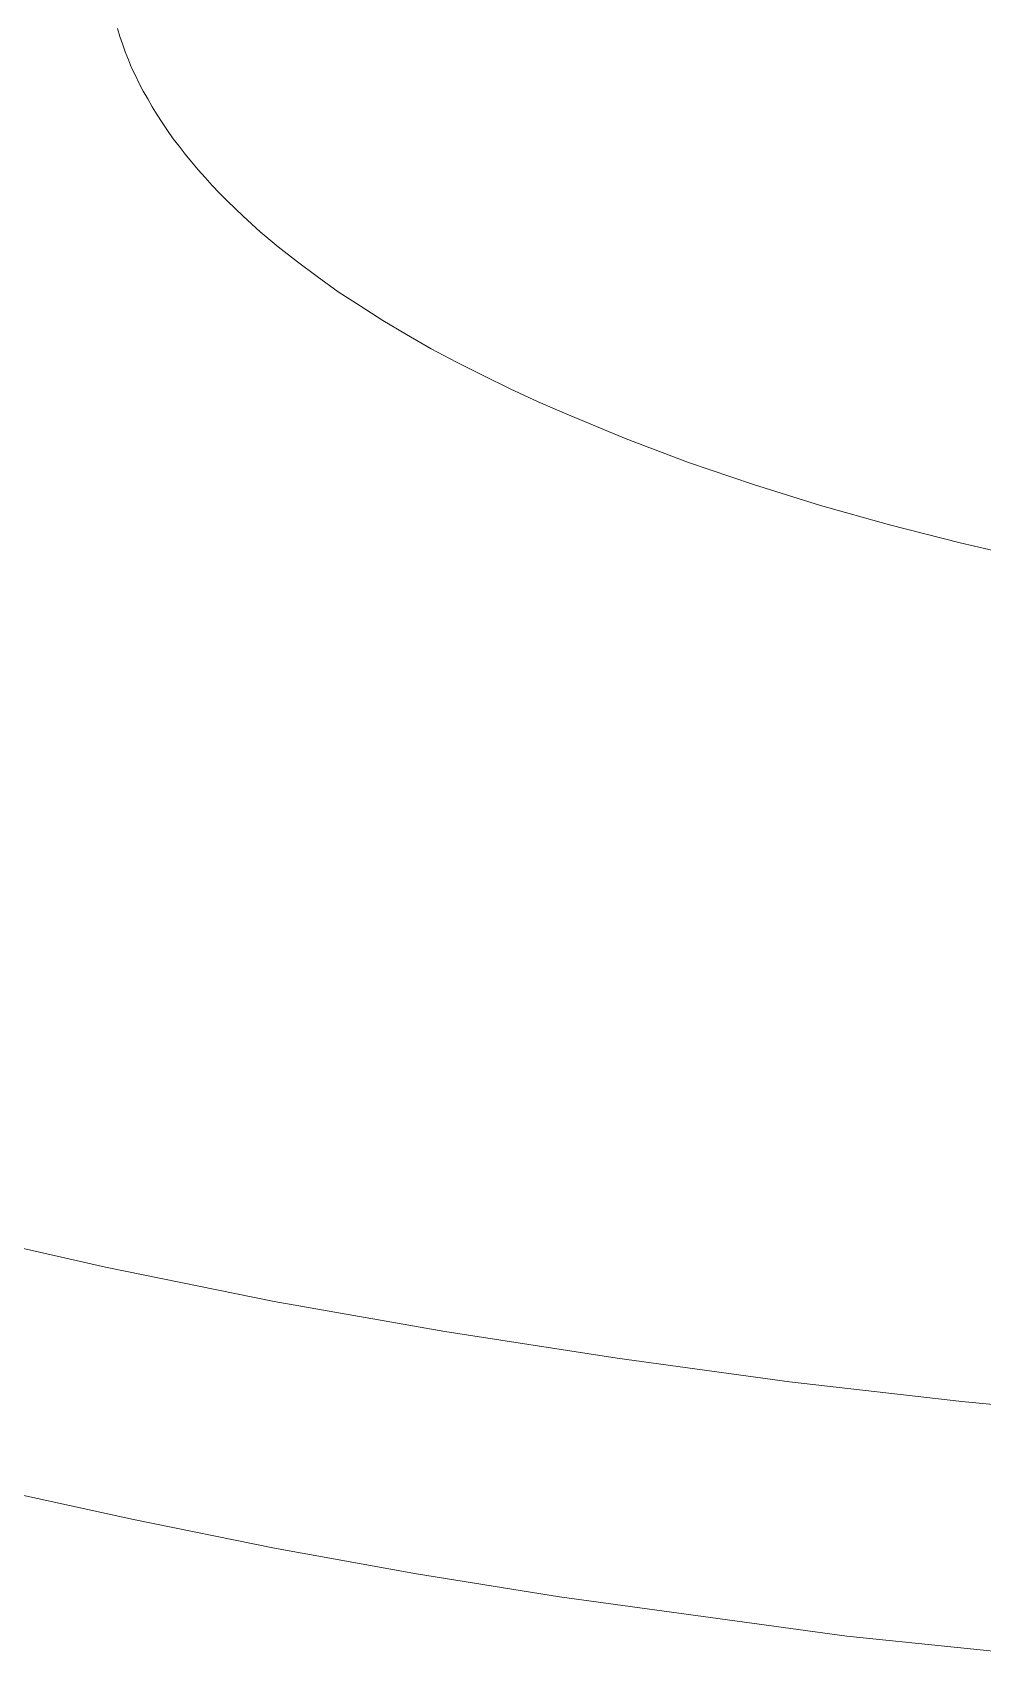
# Model space of a CAD drawing. Header units: inches. Extents: x 34 to 350, y 156 to 377.
# Drawn here: x 146.066 to 147.937, y 200.188 to 203.405 of the extents above; entities that cross this region are included whole.
import ezdxf

# ---------------------------------------------------------------- set-up
doc = ezdxf.new("R2010")
doc.units = ezdxf.units.IN
doc.header["$MEASUREMENT"] = 0
doc.layers.add('DIMS', color=7, linetype='Continuous')

# ---------------------------------------------------------------- blocks, each defined once
blk = doc.blocks.new('block 1649')
at = {"layer": 'DIMS', "color": 7, "lineweight": 18, "true_color": 0xffffff}
blk.add_lwpolyline([(148.0345, 202.3668), (147.893, 202.3995)], dxfattribs=at)
blk = doc.blocks.new('block 1650')
at = {"layer": 'DIMS', "color": 7, "lineweight": 18, "true_color": 0xffffff}
blk.add_lwpolyline([(147.893, 202.3995), (147.7539, 202.4348)], dxfattribs=at)
blk = doc.blocks.new('block 1651')
at = {"layer": 'DIMS', "color": 7, "lineweight": 18, "true_color": 0xffffff}
blk.add_lwpolyline([(147.7539, 202.4348), (147.618, 202.4731)], dxfattribs=at)
blk = doc.blocks.new('block 1652')
at = {"layer": 'DIMS', "color": 7, "lineweight": 18, "true_color": 0xffffff}
blk.add_lwpolyline([(147.618, 202.4731), (147.4861, 202.5143)], dxfattribs=at)
blk = doc.blocks.new('block 1653')
at = {"layer": 'DIMS', "color": 7, "lineweight": 18, "true_color": 0xffffff}
blk.add_lwpolyline([(147.4861, 202.5143), (147.3583, 202.5578)], dxfattribs=at)
blk = doc.blocks.new('block 1654')
at = {"layer": 'DIMS', "color": 7, "lineweight": 18, "true_color": 0xffffff}
blk.add_lwpolyline([(147.3583, 202.5578), (147.2355, 202.6042)], dxfattribs=at)
blk = doc.blocks.new('block 1655')
at = {"layer": 'DIMS', "color": 7, "lineweight": 18, "true_color": 0xffffff}
blk.add_lwpolyline([(147.2355, 202.6042), (147.1182, 202.6526)], dxfattribs=at)
blk = doc.blocks.new('block 1656')
at = {"layer": 'DIMS', "color": 7, "lineweight": 18, "true_color": 0xffffff}
blk.add_lwpolyline([(147.1182, 202.6526), (147.0617, 202.6774)], dxfattribs=at)
blk = doc.blocks.new('block 1657')
at = {"layer": 'DIMS', "color": 7, "lineweight": 18, "true_color": 0xffffff}
blk.add_lwpolyline([(147.0617, 202.6774), (147.0067, 202.7025)], dxfattribs=at)
blk = doc.blocks.new('block 1658')
at = {"layer": 'DIMS', "color": 7, "lineweight": 18, "true_color": 0xffffff}
blk.add_lwpolyline([(147.0067, 202.7025), (146.9531, 202.7289)], dxfattribs=at)
blk = doc.blocks.new('block 1659')
at = {"layer": 'DIMS', "color": 7, "lineweight": 18, "true_color": 0xffffff}
blk.add_lwpolyline([(146.9531, 202.7289), (146.9011, 202.7556)], dxfattribs=at)
blk = doc.blocks.new('block 1660')
at = {"layer": 'DIMS', "color": 7, "lineweight": 18, "true_color": 0xffffff}
blk.add_lwpolyline([(146.9011, 202.7556), (146.851, 202.7819)], dxfattribs=at)
blk = doc.blocks.new('block 1661')
at = {"layer": 'DIMS', "color": 7, "lineweight": 18, "true_color": 0xffffff}
blk.add_lwpolyline([(146.851, 202.7819), (146.8024, 202.81)], dxfattribs=at)
blk = doc.blocks.new('block 1662')
at = {"layer": 'DIMS', "color": 7, "lineweight": 18, "true_color": 0xffffff}
blk.add_lwpolyline([(146.8024, 202.81), (146.7557, 202.8376)], dxfattribs=at)
blk = doc.blocks.new('block 1663')
at = {"layer": 'DIMS', "color": 7, "lineweight": 18, "true_color": 0xffffff}
blk.add_lwpolyline([(146.7557, 202.8376), (146.7108, 202.8663)], dxfattribs=at)
blk = doc.blocks.new('block 1664')
at = {"layer": 'DIMS', "color": 7, "lineweight": 18, "true_color": 0xffffff}
blk.add_lwpolyline([(146.7108, 202.8663), (146.6679, 202.8942)], dxfattribs=at)
blk = doc.blocks.new('block 1665')
at = {"layer": 'DIMS', "color": 7, "lineweight": 18, "true_color": 0xffffff}
blk.add_lwpolyline([(146.6679, 202.8942), (146.6264, 202.9242)], dxfattribs=at)
blk = doc.blocks.new('block 1666')
at = {"layer": 'DIMS', "color": 7, "lineweight": 18, "true_color": 0xffffff}
blk.add_lwpolyline([(146.6264, 202.9242), (146.5873, 202.953)], dxfattribs=at)
blk = doc.blocks.new('block 1667')
at = {"layer": 'DIMS', "color": 7, "lineweight": 18, "true_color": 0xffffff}
blk.add_lwpolyline([(146.5873, 202.953), (146.5497, 202.9826)], dxfattribs=at)
blk = doc.blocks.new('block 1668')
at = {"layer": 'DIMS', "color": 7, "lineweight": 18, "true_color": 0xffffff}
blk.add_lwpolyline([(146.5497, 202.9826), (146.5142, 203.0122)], dxfattribs=at)
blk = doc.blocks.new('block 1669')
at = {"layer": 'DIMS', "color": 7, "lineweight": 18, "true_color": 0xffffff}
blk.add_lwpolyline([(146.5142, 203.0122), (146.4806, 203.0429)], dxfattribs=at)
blk = doc.blocks.new('block 1670')
at = {"layer": 'DIMS', "color": 7, "lineweight": 18, "true_color": 0xffffff}
blk.add_lwpolyline([(146.4806, 203.0429), (146.4489, 203.0732)], dxfattribs=at)
blk = doc.blocks.new('block 1671')
at = {"layer": 'DIMS', "color": 7, "lineweight": 18, "true_color": 0xffffff}
blk.add_lwpolyline([(146.4489, 203.0732), (146.4341, 203.088)], dxfattribs=at)
blk = doc.blocks.new('block 1672')
at = {"layer": 'DIMS', "color": 7, "lineweight": 18, "true_color": 0xffffff}
blk.add_lwpolyline([(146.4341, 203.088), (146.4197, 203.1037)], dxfattribs=at)
blk = doc.blocks.new('block 1673')
at = {"layer": 'DIMS', "color": 7, "lineweight": 18, "true_color": 0xffffff}
blk.add_lwpolyline([(146.4197, 203.1037), (146.4055, 203.1192)], dxfattribs=at)
blk = doc.blocks.new('block 1674')
at = {"layer": 'DIMS', "color": 7, "lineweight": 18, "true_color": 0xffffff}
blk.add_lwpolyline([(146.4055, 203.1192), (146.3919, 203.134)], dxfattribs=at)
blk = doc.blocks.new('block 1675')
at = {"layer": 'DIMS', "color": 7, "lineweight": 18, "true_color": 0xffffff}
blk.add_lwpolyline([(146.3919, 203.134), (146.3787, 203.1497)], dxfattribs=at)
blk = doc.blocks.new('block 1676')
at = {"layer": 'DIMS', "color": 7, "lineweight": 18, "true_color": 0xffffff}
blk.add_lwpolyline([(146.3787, 203.1497), (146.3663, 203.1652)], dxfattribs=at)
blk = doc.blocks.new('block 1677')
at = {"layer": 'DIMS', "color": 7, "lineweight": 18, "true_color": 0xffffff}
blk.add_lwpolyline([(146.3663, 203.1652), (146.3542, 203.1807)], dxfattribs=at)
blk = doc.blocks.new('block 1678')
at = {"layer": 'DIMS', "color": 7, "lineweight": 18, "true_color": 0xffffff}
blk.add_lwpolyline([(146.3542, 203.1807), (146.3427, 203.1955)], dxfattribs=at)
blk = doc.blocks.new('block 1679')
at = {"layer": 'DIMS', "color": 7, "lineweight": 18, "true_color": 0xffffff}
blk.add_lwpolyline([(146.3427, 203.1955), (146.3315, 203.2115)], dxfattribs=at)
blk = doc.blocks.new('block 1680')
at = {"layer": 'DIMS', "color": 7, "lineweight": 18, "true_color": 0xffffff}
blk.add_lwpolyline([(146.3315, 203.2115), (146.321, 203.2272)], dxfattribs=at)
blk = doc.blocks.new('block 1681')
at = {"layer": 'DIMS', "color": 7, "lineweight": 18, "true_color": 0xffffff}
blk.add_lwpolyline([(146.321, 203.2272), (146.311, 203.2427)], dxfattribs=at)
blk = doc.blocks.new('block 1682')
at = {"layer": 'DIMS', "color": 7, "lineweight": 18, "true_color": 0xffffff}
blk.add_lwpolyline([(146.311, 203.2427), (146.3013, 203.2582)], dxfattribs=at)
blk = doc.blocks.new('block 1683')
at = {"layer": 'DIMS', "color": 7, "lineweight": 18, "true_color": 0xffffff}
blk.add_lwpolyline([(146.3013, 203.2582), (146.2924, 203.2739)], dxfattribs=at)
blk = doc.blocks.new('block 1684')
at = {"layer": 'DIMS', "color": 7, "lineweight": 18, "true_color": 0xffffff}
blk.add_lwpolyline([(146.2924, 203.2739), (146.2837, 203.2894)], dxfattribs=at)
blk = doc.blocks.new('block 1685')
at = {"layer": 'DIMS', "color": 7, "lineweight": 18, "true_color": 0xffffff}
blk.add_lwpolyline([(146.2837, 203.2894), (146.2757, 203.3042)], dxfattribs=at)
blk = doc.blocks.new('block 1686')
at = {"layer": 'DIMS', "color": 7, "lineweight": 18, "true_color": 0xffffff}
blk.add_lwpolyline([(146.2757, 203.3042), (146.2682, 203.3199)], dxfattribs=at)
blk = doc.blocks.new('block 1687')
at = {"layer": 'DIMS', "color": 7, "lineweight": 18, "true_color": 0xffffff}
blk.add_lwpolyline([(146.2682, 203.3199), (146.2608, 203.3354)], dxfattribs=at)
blk = doc.blocks.new('block 1688')
at = {"layer": 'DIMS', "color": 7, "lineweight": 18, "true_color": 0xffffff}
blk.add_lwpolyline([(146.2608, 203.3354), (146.2543, 203.3511)], dxfattribs=at)
blk = doc.blocks.new('block 1689')
at = {"layer": 'DIMS', "color": 7, "lineweight": 18, "true_color": 0xffffff}
blk.add_lwpolyline([(146.2543, 203.3511), (146.2483, 203.3666)], dxfattribs=at)
blk = doc.blocks.new('block 1690')
at = {"layer": 'DIMS', "color": 7, "lineweight": 18, "true_color": 0xffffff}
blk.add_lwpolyline([(146.2483, 203.3666), (146.2426, 203.3822)], dxfattribs=at)
blk = doc.blocks.new('block 1691')
at = {"layer": 'DIMS', "color": 7, "lineweight": 18, "true_color": 0xffffff}
blk.add_lwpolyline([(146.2426, 203.3822), (146.2372, 203.3969)], dxfattribs=at)
blk = doc.blocks.new('block 1692')
at = {"layer": 'DIMS', "color": 7, "lineweight": 18, "true_color": 0xffffff}
blk.add_lwpolyline([(146.2372, 203.3969), (146.2326, 203.4129)], dxfattribs=at)
blk = doc.blocks.new('block 1971')
at = {"layer": 'DIMS', "color": 7, "lineweight": 18, "true_color": 0xffffff}
blk.add_lwpolyline([(145.9907, 200.5347), (146.2645, 200.4748)], dxfattribs=at)
blk = doc.blocks.new('block 1972')
at = {"layer": 'DIMS', "color": 7, "lineweight": 18, "true_color": 0xffffff}
blk.add_lwpolyline([(146.2645, 200.4748), (146.542, 200.4184)], dxfattribs=at)
blk = doc.blocks.new('block 1973')
at = {"layer": 'DIMS', "color": 7, "lineweight": 18, "true_color": 0xffffff}
blk.add_lwpolyline([(146.542, 200.4184), (146.822, 200.3678)], dxfattribs=at)
blk = doc.blocks.new('block 1974')
at = {"layer": 'DIMS', "color": 7, "lineweight": 18, "true_color": 0xffffff}
blk.add_lwpolyline([(146.822, 200.3678), (147.1039, 200.3227)], dxfattribs=at)
blk = doc.blocks.new('block 1975')
at = {"layer": 'DIMS', "color": 7, "lineweight": 18, "true_color": 0xffffff}
blk.add_lwpolyline([(147.1039, 200.3227), (147.6702, 200.2451)], dxfattribs=at)
blk = doc.blocks.new('block 1976')
at = {"layer": 'DIMS', "color": 7, "lineweight": 18, "true_color": 0xffffff}
blk.add_lwpolyline([(147.6702, 200.2451), (148.234, 200.1876)], dxfattribs=at)
blk = doc.blocks.new('block 1977')
at = {"layer": 'DIMS', "color": 7, "lineweight": 18, "true_color": 0xffffff}
blk.add_lwpolyline([(148.2344, 200.6754), (147.8966, 200.7073)], dxfattribs=at)
blk = doc.blocks.new('block 1978')
at = {"layer": 'DIMS', "color": 7, "lineweight": 18, "true_color": 0xffffff}
blk.add_lwpolyline([(147.8966, 200.7073), (147.5571, 200.7461)], dxfattribs=at)
blk = doc.blocks.new('block 1979')
at = {"layer": 'DIMS', "color": 7, "lineweight": 18, "true_color": 0xffffff}
blk.add_lwpolyline([(147.5571, 200.7461), (147.2172, 200.7926)], dxfattribs=at)
blk = doc.blocks.new('block 1980')
at = {"layer": 'DIMS', "color": 7, "lineweight": 18, "true_color": 0xffffff}
blk.add_lwpolyline([(147.2172, 200.7926), (146.8782, 200.8453)], dxfattribs=at)
blk = doc.blocks.new('block 1981')
at = {"layer": 'DIMS', "color": 7, "lineweight": 18, "true_color": 0xffffff}
blk.add_lwpolyline([(146.8782, 200.8453), (146.5418, 200.9047)], dxfattribs=at)
blk = doc.blocks.new('block 1982')
at = {"layer": 'DIMS', "color": 7, "lineweight": 18, "true_color": 0xffffff}
blk.add_lwpolyline([(146.5418, 200.9047), (146.2092, 200.9719)], dxfattribs=at)
blk = doc.blocks.new('block 1983')
at = {"layer": 'DIMS', "color": 7, "lineweight": 18, "true_color": 0xffffff}
blk.add_lwpolyline([(146.2092, 200.9719), (145.8819, 201.0461)], dxfattribs=at)

msp = doc.modelspace()

# ---------------------------------------------------------------- block references
at = {"layer": 'DIMS'}
for name in ['block 1692', 'block 1691', 'block 1690', 'block 1689', 'block 1688', 'block 1687', 'block 1686', 'block 1685', 'block 1684', 'block 1683', 'block 1682', 'block 1681', 'block 1680', 'block 1679', 'block 1678', 'block 1677', 'block 1676', 'block 1675', 'block 1674', 'block 1673', 'block 1672', 'block 1671', 'block 1670', 'block 1669', 'block 1668', 'block 1667', 'block 1666', 'block 1665', 'block 1664', 'block 1663', 'block 1662', 'block 1661', 'block 1660', 'block 1659', 'block 1658', 'block 1657', 'block 1656', 'block 1655', 'block 1654', 'block 1653', 'block 1652', 'block 1651', 'block 1650', 'block 1649', 'block 1983', 'block 1982', 'block 1981', 'block 1980', 'block 1979', 'block 1978', 'block 1977', 'block 1971', 'block 1972', 'block 1973', 'block 1974', 'block 1975', 'block 1976']:
    msp.add_blockref(name, (0, 0), dxfattribs=at)

doc.saveas('drawing.dxf')
